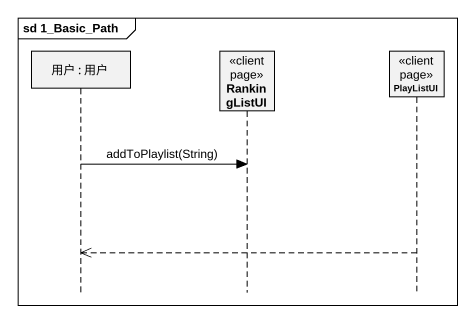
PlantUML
@startuml
mainframe sd 1_Basic_Path
hide footbox
participant "用户 : 用户" as 用户
participant RankingListUI <<client page>>
participant PlayListUI <<client page>>

用户 -> RankingListUI : addToPlaylist(String)
PlayListUI -->> 用户
@enduml
